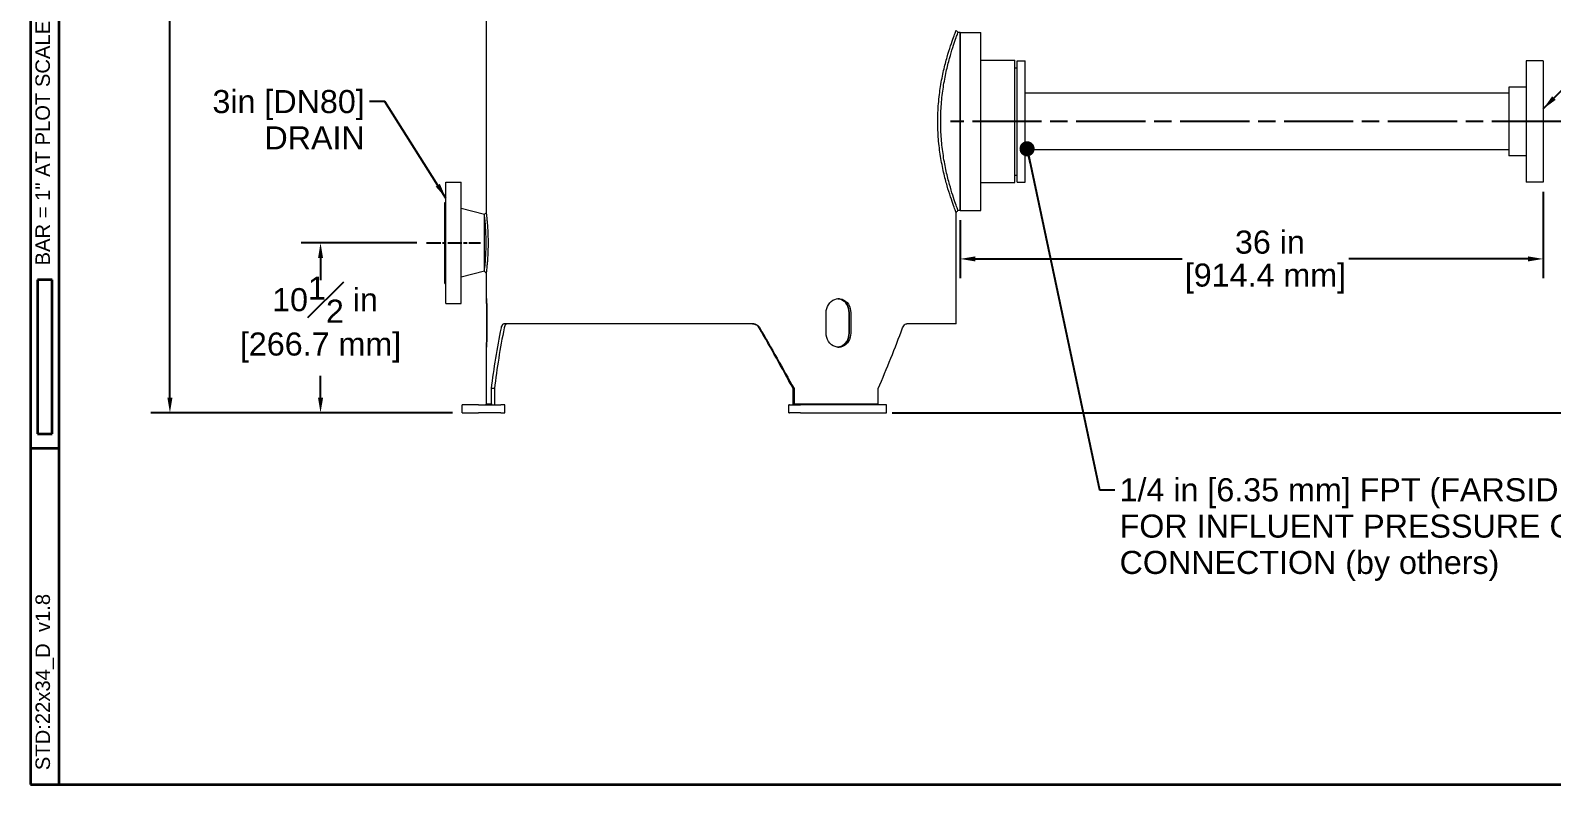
# Model space of a CAD drawing. Header units: inches. Extents: x 12 to 318, y 5 to 204.
# Drawn here: x 11.9 to 105.8, y 4.7 to 51.3 of the extents above; entities that cross this region are included whole.
import ezdxf

# ---------------------------------------------------------------- set-up
doc = ezdxf.new("R2010")
doc.units = ezdxf.units.IN
doc.header["$LTSCALE"] = 9.5
doc.header["$MEASUREMENT"] = 0
doc.linetypes.add('CHAIN', pattern=[0.7087, 0.4724, -0.0591, 0.1181, -0.0591])
doc.layers.get('0').update_dxf_attribs({"lineweight": 25})
for name, color, linetype, lineweight in [('Border', 7, 'Continuous', 35), ('Dimension', 7, 'Continuous', 25), ('Symbol (ANSI)', 7, 'Continuous', 25), ('Visible', 7, 'Continuous', 18)]:
    doc.layers.add(name, color=color, linetype=linetype, lineweight=lineweight)
doc.layers.add('Centerline', color=5, linetype='CHAIN', lineweight=25, true_color=0x0000ff)
doc.styles.add('MEMCOR Medium', font='arial.ttf')
doc.styles.add('Standard A-B-C', font='arial.ttf')
doc.styles.add('Standard D-E', font='arial.ttf')
doc.dimstyles.new('Default (ANSI)$7', dxfattribs={"dimscale": 9.5, "dimtxt": 0.15, "dimasz": 0.098425, "dimexe": 0.125, "dimexo": 0.0625, "dimgap": 0.031496, "dimtad": 0, "dimtih": 1, "dimtoh": 1, "dimdec": 4, "dimzin": 3, "dimdsep": 46, "dimlunit": 5, "dimtxsty": 'MEMCOR Medium', "dimcen": 0.09, "dimdle": 0.393701, "dimclrd": 256, "dimclre": 256, "dimclrt": 256, "dimadec": 0, "dimazin": 1, "dimtfac": 0.8, "dimtofl": 0, "dimtmove": 0, "dimatfit": 3, "dimfxl": 1, "dimfrac": 1, "dimtolj": 1, "dimtzin": 4, "dimlwd": -1, "dimlwe": -1, "dimarcsym": 0})
doc.dimstyles.new('in [mm] D-E NeptuneBenson', dxfattribs={"dimscale": 9.5, "dimtxt": 0.15, "dimasz": 0.098425, "dimexe": 0.125, "dimexo": 0.063, "dimgap": 0.031496, "dimtad": 0, "dimtih": 1, "dimtoh": 1, "dimdec": 4, "dimzin": 3, "dimdsep": 46, "dimlunit": 5, "dimtxsty": 'Standard D-E', "dimcen": 0.09, "dimdle": 0.393701, "dimclrd": 256, "dimclre": 256, "dimclrt": 256, "dimadec": 1, "dimazin": 1, "dimtfac": 1, "dimtofl": 0, "dimtmove": 0, "dimatfit": 3, "dimfxl": 1, "dimfrac": 1, "dimtolj": 1, "dimtzin": 4, "dimlwd": -1, "dimlwe": -1, "dimarcsym": 0})

# ---------------------------------------------------------------- blocks, each defined once
blk = doc.blocks.new('Borders 22x34_D')
at = {"layer": 'Border'}
for p, q in [((1.25, 21.5), (1.25, 0.5)), ((1.4375, 0.5), (1.4375, 21.3125)), ((1.3906, 3.7812), (1.2969, 3.7812)), ((1.2969, 3.7812), (1.2969, 2.7812)), ((1.3906, 2.7812), (1.3906, 3.7812)), ((1.2969, 2.7812), (1.3906, 2.7812)), ((1.25, 2.6875), (1.4375, 2.6875)), ((1.25, 0.5), (33.5, 0.5)), ((1.25, 0.5), (7.8115, 0.5))]:
    blk.add_line(p, q, dxfattribs=at)
at = {"layer": 'Border', "char_height": 0.094, "attachment_point": 4, "rotation": 90, "style": 'Standard A-B-C'}
for s, insert in [('\\fArial|b0|i0;{\\H0.0940;BAR = 1" AT PLOT SCALE    Doc Group:   Doc Type: }', (1.3437, 3.875)), ('\\fArial|b0|i0;{\\H0.0940;STD:22x34_D  v1.8}', (1.3437, 0.5937))]:
    blk.add_mtext(s, dxfattribs=dict(at, insert=insert))
blk = doc.blocks.new('*D21')
at = {"layer": 'Defpoints', "color": 0, "transparency": 16777216}
for p in [(29.788, 38.206), (36.34, 38.206), (38.531, 27.706)]:
    blk.add_point(p, dxfattribs=at)
at = {"layer": 'Dimension', "transparency": 16777216}
for p, q in [((35.741, 38.206), (28.601, 38.206)), ((29.788, 37.271), (29.788, 35.911)), ((29.788, 28.641), (29.788, 30.002)), ((37.932, 27.706), (28.601, 27.706))]:
    blk.add_line(p, q, dxfattribs=at)
for points in [[(29.633, 37.271), (29.944, 37.271), (29.788, 38.206)], [(29.633, 28.641), (29.944, 28.641), (29.788, 27.706)]]:
    blk.add_solid(points, dxfattribs=at)
at = {"layer": 'Dimension', "transparency": 16777216, "char_height": 1.425, "attachment_point": 5, "style": 'Standard D-E'}
for s, insert in [('\\A1; 10{\\H1x;\\S1#2;} in', (29.788, 34.699)), ('\\A1;[266.7 mm]', (29.788, 31.744))]:
    blk.add_mtext(s, dxfattribs=dict(at, insert=insert))
blk = doc.blocks.new('*D22')
at = {"layer": 'Defpoints', "color": 0, "transparency": 16777216}
for p in [(106.374, 45.706), (112.557, 45.706), (64.486, 27.706)]:
    blk.add_point(p, dxfattribs=at)
at = {"layer": 'Dimension', "transparency": 16777216}
for p, q in [((106.973, 45.706), (113.745, 45.706)), ((112.557, 44.771), (112.557, 38.946)), ((112.557, 28.641), (112.557, 34.467)), ((65.085, 27.706), (113.745, 27.706))]:
    blk.add_line(p, q, dxfattribs=at)
for points in [[(112.402, 44.771), (112.713, 44.771), (112.557, 45.706)], [(112.402, 28.641), (112.713, 28.641), (112.557, 27.706)]]:
    blk.add_solid(points, dxfattribs=at)
at = {"layer": 'Dimension', "transparency": 16777216, "char_height": 1.425, "attachment_point": 5, "style": 'Standard D-E'}
for s, insert in [('\\A1; 18 in', (112.557, 37.733)), ('\\A1;[457.2 mm]', (112.557, 35.494))]:
    blk.add_mtext(s, dxfattribs=dict(at, insert=insert))
blk = doc.blocks.new('*D23')
at = {"layer": 'Defpoints', "color": 0, "transparency": 16777216}
for p in [(105.28, 41.956), (69.28, 40.206), (69.28, 37.216)]:
    blk.add_point(p, dxfattribs=at)
at = {"layer": 'Dimension', "transparency": 16777216}
for p, q in [((105.28, 41.358), (105.28, 36.029)), ((69.28, 39.608), (69.28, 36.029)), ((70.215, 37.216), (82.983, 37.216)), ((104.345, 37.216), (93.275, 37.216))]:
    blk.add_line(p, q, dxfattribs=at)
for points in [[(70.215, 37.372), (70.215, 37.06), (69.28, 37.216)], [(104.345, 37.372), (104.345, 37.06), (105.28, 37.216)]]:
    blk.add_solid(points, dxfattribs=at)
at = {"layer": 'Dimension', "transparency": 16777216, "char_height": 1.425, "attachment_point": 5, "style": 'Standard D-E'}
for s, insert in [('\\A1; 36 in', (88.129, 38.243)), ('\\A1;[914.4 mm]', (88.129, 36.004))]:
    blk.add_mtext(s, dxfattribs=dict(at, insert=insert))
blk = doc.blocks.new('*D25')
at = {"layer": 'Defpoints', "color": 0, "transparency": 16777216}
for p in [(20.489, 91.536), (38.125, 91.536), (38.531, 27.706)]:
    blk.add_point(p, dxfattribs=at)
at = {"layer": 'Dimension', "transparency": 16777216}
for p, q in [((37.526, 91.536), (19.301, 91.536)), ((20.489, 90.601), (20.489, 62.601)), ((20.489, 28.641), (20.489, 56.641)), ((37.932, 27.706), (19.301, 27.706))]:
    blk.add_line(p, q, dxfattribs=at)
for points in [[(20.333, 90.601), (20.644, 90.601), (20.489, 91.536)], [(20.333, 28.641), (20.644, 28.641), (20.489, 27.706)]]:
    blk.add_solid(points, dxfattribs=at)
at = {"layer": 'Dimension', "transparency": 16777216, "char_height": 1.425, "attachment_point": 5, "style": 'Standard D-E'}
for s, insert in [('\\A1; 63{\\H1x;\\S13#16;} in', (20.489, 61.389)), ('\\A1;[1621.3 mm]', (20.489, 58.409))]:
    blk.add_mtext(s, dxfattribs=dict(at, insert=insert))

msp = doc.modelspace()

# ---------------------------------------------------------------- linework, layer by layer
at = {"layer": 'Centerline', "ltscale": 0.952448}
msp.add_line((106.374311, 45.706313), (68.687311, 45.706313), dxfattribs=at)
at = {"layer": 'Centerline', "ltscale": 0.193749}
msp.add_line((36.339811, 38.206313), (39.654811, 38.206313), dxfattribs=at)
at = {"layer": 'Visible'}
for p, q in [((40.029811, 40.080891), (40.029811, 82.316313)), ((69.279811, 51.206313), (69.150838, 51.206313)), ((69.279811, 51.206313), (69.279811, 40.206313)), ((69.279811, 40.206313), (69.279811, 51.206313)), ((69.279811, 51.206313), (70.561061, 51.206313)), ((70.561061, 40.206313), (70.561061, 51.206313)), ((70.561061, 49.487563), (72.654811, 49.487563)), ((72.654811, 41.925063), (72.654811, 49.487563)), ((72.654811, 49.018813), (72.797311, 49.018813)), ((72.797311, 41.961813), (72.797311, 49.450813)), ((72.797311, 49.450813), (73.297311, 49.450813)), ((73.297311, 41.961813), (73.297311, 49.450813)), ((104.217311, 49.456313), (104.217311, 41.956313)), ((105.279811, 49.456313), (104.217311, 49.456313)), ((105.279811, 49.456313), (105.279811, 41.956313)), ((103.154811, 47.456313), (73.297311, 47.456313)), ((103.154811, 47.831313), (103.154811, 43.581313)), ((104.217311, 47.831313), (103.154811, 47.831313)), ((103.154811, 43.956313), (73.297311, 43.956313)), ((104.217311, 43.581313), (103.154811, 43.581313)), ((72.654811, 42.393813), (72.797311, 42.393813)), ((37.527311, 34.456313), (37.527311, 41.956313)), ((37.527311, 41.956313), (38.467311, 41.956313)), ((38.467311, 34.456313), (38.467311, 41.956313)), ((70.561061, 41.925063), (72.654811, 41.925063)), ((72.797311, 41.961813), (73.297311, 41.961813)), ((105.279811, 41.956313), (104.217311, 41.956313)), ((37.467311, 35.706313), (37.467311, 40.706313)), ((37.467311, 40.706313), (37.527311, 40.706313)), ((39.9052, 39.95973), (38.467311, 40.331313)), ((39.918422, 36.570482), (39.918422, 39.842144)), ((69.029811, 33.206313), (69.029811, 40.085396)), ((69.279811, 40.206313), (69.150838, 40.206313)), ((69.279811, 40.206313), (70.561061, 40.206313)), ((37.467311, 35.706313), (37.527311, 35.706313)), ((39.9052, 36.452896), (38.467311, 36.081313)), ((40.029811, 34.761313), (40.029811, 36.331736)), ((37.527311, 34.456313), (38.467311, 34.456313)), ((40.056517, 32.636313), (40.056517, 33.886313)), ((40.056575, 33.886313), (40.056575, 32.636313)), ((61.001637, 32.636313), (61.001637, 33.886313)), ((62.422106, 33.886313), (62.422106, 32.636313)), ((62.422831, 32.636313), (62.422831, 33.886313)), ((62.526233, 33.886313), (62.526233, 32.636313)), ((56.478852, 33.206313), (41.110964, 33.206313)), ((69.029811, 33.206313), (65.995148, 33.206313)), ((40.029811, 28.256313), (40.029811, 31.761313)), ((40.343153, 28.206313), (40.343153, 29.206313)), ((40.526601, 29.206313), (40.343153, 29.206313)), ((40.526601, 29.206313), (40.526601, 28.206313)), ((58.965445, 29.206313), (58.965445, 28.206313)), ((58.966271, 29.206313), (59.02439, 29.206313)), ((58.966271, 28.206313), (58.966271, 29.206313)), ((59.02439, 29.206313), (59.02439, 28.206313)), ((64.217072, 28.25048), (64.217072, 29.206313)), ((38.808155, 28.206313), (38.530687, 28.206313)), ((38.530687, 27.706313), (38.530687, 28.206313)), ((39.538688, 28.206313), (38.808155, 28.206313)), ((39.538688, 28.206313), (40.910687, 28.206313)), ((40.029811, 28.256313), (39.979811, 28.206313)), ((40.029811, 28.256313), (40.341373, 28.256313)), ((40.292448, 28.206313), (40.341373, 28.256313)), ((40.341373, 28.256313), (40.341373, 28.206313)), ((41.160687, 28.206313), (40.910687, 28.206313)), ((41.160687, 27.706313), (41.160687, 28.206313)), ((58.741296, 28.206313), (58.707803, 28.206313)), ((58.707803, 27.706313), (58.707803, 28.206313)), ((58.741296, 28.206313), (59.023659, 28.206313)), ((59.02439, 28.206313), (59.023659, 28.206313)), ((59.024865, 28.206313), (59.02439, 28.206313)), ((59.024865, 28.206313), (59.427296, 28.206313)), ((59.034881, 28.256313), (59.050416, 28.206313)), ((59.034881, 28.206313), (59.034881, 28.256313)), ((59.034881, 28.256313), (64.213177, 28.256313)), ((60.295057, 28.206313), (59.427296, 28.206313)), ((64.486219, 28.206313), (60.295057, 28.206313)), ((64.246568, 28.206313), (64.213177, 28.256313)), ((64.723929, 28.206313), (64.486219, 28.206313)), ((64.723929, 27.706313), (64.723929, 28.206313)), ((38.530687, 27.706313), (38.808155, 27.706313)), ((38.808155, 27.706313), (39.538688, 27.706313)), ((40.910687, 27.706313), (39.538688, 27.706313)), ((40.910687, 27.706313), (41.160687, 27.706313)), ((58.707803, 27.706313), (58.741296, 27.706313)), ((59.427296, 27.706313), (58.741296, 27.706313)), ((59.427296, 27.706313), (60.295057, 27.706313)), ((60.295057, 27.706313), (64.486219, 27.706313)), ((64.486219, 27.706313), (64.723929, 27.706313))]:
    msp.add_line(p, q, dxfattribs=at)
for points, knots in [([(67.99896, 47.36845), (68.019878, 47.537503), (68.043565, 47.704377), (68.124799, 48.213263), (68.190603, 48.543589), (68.330213, 49.153627), (68.403878, 49.433344), (68.544936, 49.928241), (68.617445, 50.160959), (68.75289, 50.572361), (68.815709, 50.751075), (68.919937, 51.039086), (68.961354, 51.14861), (69.016308, 51.292704), (69.029811, 51.32723), (69.029811, 51.32723)], [-82.889839902, -82.889839902, -82.889839902, -82.889839902, -81.603518016, -81.603518016, -78.882118746, -78.882118746, -76.160719477, -76.160719477, -73.441723961, -73.441723961, -70.722728446, -70.722728446, -68.003732931, -68.003732931, -65.284737416, -65.284737416, -65.284737416, -65.284737416]), ([(68.171973, 47.31384), (68.192253, 47.485477), (68.215372, 47.654889), (68.293069, 48.158759), (68.355315, 48.482083), (68.487469, 49.079232), (68.557246, 49.353059), (68.690934, 49.837554), (68.759683, 50.065354), (68.888137, 50.467984), (68.94773, 50.642846), (69.046609, 50.924587), (69.085902, 51.031691), (69.138033, 51.172574), (69.150838, 51.206313), (69.150838, 51.206313)], [4.017791841, 4.017791841, 4.017791841, 4.017791841, 5.321587972, 5.321587972, 7.982381958, 7.982381958, 10.643175944, 10.643175944, 13.301904932, 13.301904932, 15.96063392, 15.96063392, 18.619362908, 18.619362908, 21.278091896, 21.278091896, 21.278091896, 21.278091896]), ([(67.89601, 45.706313), (67.89601, 46.063452), (67.910728, 46.431409), (67.955989, 46.988384), (67.975744, 47.179777), (67.99896, 47.36845)], [0, 0, 0, 0, 2.721399269, 2.721399269, 4.156476653, 4.156476653, 4.156476653, 4.156476653]), ([(68.07693, 45.706313), (68.07693, 46.055499), (68.09081, 46.415355), (68.133057, 46.954013), (68.150975, 47.135133), (68.171973, 47.31384)], [85.112367586, 85.112367586, 85.112367586, 85.112367586, 87.773161572, 87.773161572, 89.130159427, 89.130159427, 89.130159427, 89.130159427]), ([(69.029811, 40.085396), (69.029811, 40.085396), (69.016308, 40.119923), (68.961354, 40.264016), (68.919937, 40.373541), (68.815709, 40.661551), (68.75289, 40.840266), (68.617445, 41.251667), (68.544936, 41.484386), (68.403878, 41.979282), (68.330213, 42.258999), (68.190603, 42.869037), (68.124799, 43.199364), (68.014476, 43.890471), (67.969996, 44.251873), (67.910728, 44.981218), (67.89601, 45.349174), (67.89601, 45.706313)], [-21.761579139, -21.761579139, -21.761579139, -21.761579139, -19.042583623, -19.042583623, -16.323588108, -16.323588108, -13.604592593, -13.604592593, -10.885597078, -10.885597078, -8.164197808, -8.164197808, -5.442798539, -5.442798539, -2.721399269, -2.721399269, 0, 0, 0, 0]), ([(69.150838, 40.206313), (69.150838, 40.206313), (69.138033, 40.240052), (69.085902, 40.380935), (69.046609, 40.488039), (68.94773, 40.76978), (68.888137, 40.944642), (68.759683, 41.347273), (68.690934, 41.575072), (68.557246, 42.059568), (68.487469, 42.333395), (68.355315, 42.930543), (68.293069, 43.253868), (68.188778, 43.930202), (68.146766, 44.283816), (68.09081, 44.997272), (68.07693, 45.357128), (68.07693, 45.706313)], [63.834275689, 63.834275689, 63.834275689, 63.834275689, 66.493004678, 66.493004678, 69.151733666, 69.151733666, 71.810462654, 71.810462654, 74.469191642, 74.469191642, 77.129985628, 77.129985628, 79.790779614, 79.790779614, 82.4515736, 82.4515736, 85.112367586, 85.112367586, 85.112367586, 85.112367586]), ([(39.918422, 39.842144), (39.914454, 39.878683), (39.911262, 39.906921), (39.906463, 39.948973), (39.9052, 39.95973), (39.9052, 39.95973)], [-21.555040944, -21.555040944, -21.555040944, -21.555040944, -20.834811729, -20.834811729, -20.000025539, -20.000025539, -20.000025539, -20.000025539]), ([(39.918422, 36.570482), (39.91911, 36.576631), (39.919821, 36.58302), (39.925497, 36.63431), (39.931451, 36.689917), (39.944235, 36.818382), (39.951054, 36.891249), (39.964238, 37.046505), (39.971066, 37.134215), (39.983885, 37.32524), (39.989863, 37.428549), (39.999799, 37.6441), (40.003755, 37.756514), (40.008998, 37.98263), (40.010281, 38.096333), (40.010281, 38.316294), (40.008998, 38.429997), (40.003755, 38.656112), (39.999799, 38.768527), (39.989863, 38.984077), (39.983885, 39.087387), (39.971066, 39.278411), (39.964238, 39.366122), (39.951054, 39.521378), (39.944235, 39.594244), (39.931451, 39.722709), (39.925497, 39.778316), (39.919821, 39.829607), (39.91911, 39.835996), (39.918422, 39.842144)], [-18.561389717, -18.561389717, -18.561389717, -18.561389717, -18.437078693, -18.437078693, -17.599032865, -17.599032865, -16.760987036, -16.760987036, -15.922935335, -15.922935335, -15.084883635, -15.084883635, -14.246831934, -14.246831934, -13.408780233, -13.408780233, -12.570728533, -12.570728533, -11.732676832, -11.732676832, -10.894625131, -10.894625131, -10.05657343, -10.05657343, -9.218527602, -9.218527602, -8.380481773, -8.380481773, -8.25617075, -8.25617075, -8.25617075, -8.25617075]), ([(40.044896, 39.960388), (40.04043, 39.997297), (40.036825, 40.025946), (40.031285, 40.069602), (40.029811, 40.080891), (40.029811, 40.080891)], [19.898447157, 19.898447157, 19.898447157, 19.898447157, 20.650847634, 20.650847634, 21.548706092, 21.548706092, 21.548706092, 21.548706092]), ([(40.044896, 36.452238), (40.045762, 36.459384), (40.046658, 36.46683), (40.053306, 36.522429), (40.060198, 36.581995), (40.074998, 36.719598), (40.082892, 36.797644), (40.098157, 36.963931), (40.106064, 37.057873), (40.120911, 37.262477), (40.127837, 37.373133), (40.139348, 37.604022), (40.143932, 37.724441), (40.150008, 37.966671), (40.151495, 38.088483), (40.151495, 38.324144), (40.150008, 38.445956), (40.143932, 38.688185), (40.139348, 38.808605), (40.127837, 39.039493), (40.120911, 39.15015), (40.106064, 39.354753), (40.098157, 39.448696), (40.082892, 39.614982), (40.074998, 39.693028), (40.060198, 39.830632), (40.053306, 39.890198), (40.046658, 39.945797), (40.045762, 39.953243), (40.044896, 39.960388)], [8.833161022, 8.833161022, 8.833161022, 8.833161022, 8.978618947, 8.978618947, 9.876477405, 9.876477405, 10.774335864, 10.774335864, 11.672202913, 11.672202913, 12.570069963, 12.570069963, 13.467937012, 13.467937012, 14.365804062, 14.365804062, 15.263671111, 15.263671111, 16.161538161, 16.161538161, 17.05940521, 17.05940521, 17.95727226, 17.95727226, 18.855130718, 18.855130718, 19.752989176, 19.752989176, 19.898447157, 19.898447157, 19.898447157, 19.898447157]), ([(39.9052, 36.452896), (39.9052, 36.452896), (39.906474, 36.463739), (39.91129, 36.505953), (39.914471, 36.534103), (39.918422, 36.570482)], [-6.666689871, -6.666689871, -6.666689871, -6.666689871, -5.828584372, -5.828584372, -5.111283927, -5.111283927, -5.111283927, -5.111283927]), ([(40.029811, 36.331736), (40.029811, 36.331736), (40.031285, 36.343024), (40.036825, 36.386681), (40.04043, 36.41533), (40.044896, 36.452238)], [7.182902031, 7.182902031, 7.182902031, 7.182902031, 8.080760489, 8.080760489, 8.833161022, 8.833161022, 8.833161022, 8.833161022]), ([(40.056517, 33.886313), (40.056517, 34.064992), (40.052817, 34.24326), (40.047684, 34.389446), (40.042387, 34.540316), (40.035956, 34.6562), (40.032543, 34.715245), (40.029238, 34.772424), (40.028989, 34.776126), (40.031952, 34.725693), (40.03506, 34.67279), (40.041485, 34.560428), (40.046979, 34.41043), (40.052473, 34.260433), (40.056575, 34.073633), (40.056575, 33.886313)], [0, 0, 0, 0, 0.61261454, 0.61261454, 0.61261454, 1.244859069, 1.244859069, 1.244859069, 1.857111889, 1.857111889, 1.857111889, 2.499352271, 2.499352271, 2.499352271, 3.141592654, 3.141592654, 3.141592654, 3.141592654]), ([(61.001637, 33.886313), (61.001637, 34.064992), (61.052533, 34.24326), (61.144554, 34.389446), (61.239523, 34.540316), (61.377739, 34.6562), (61.531708, 34.715245), (61.680808, 34.772424), (61.84381, 34.776126), (61.991642, 34.725693), (62.146714, 34.67279), (62.284326, 34.560428), (62.379278, 34.41043), (62.474229, 34.260433), (62.526233, 34.073633), (62.526233, 33.886313)], [0, 0, 0, 0, 0.61261454, 0.61261454, 0.61261454, 1.244859069, 1.244859069, 1.244859069, 1.857111889, 1.857111889, 1.857111889, 2.499352271, 2.499352271, 2.499352271, 3.141592654, 3.141592654, 3.141592654, 3.141592654]), ([(61.729673, 34.759336), (61.786005, 34.755316), (61.84173, 34.743995), (61.895418, 34.725343), (62.048251, 34.672245), (62.183821, 34.559847), (62.277355, 34.409935), (62.370889, 34.260023), (62.422106, 34.073427), (62.422106, 33.886313)], [1.633164312, 1.633164312, 1.633164312, 1.633164312, 1.858524886, 1.858524886, 1.858524886, 2.50005877, 2.50005877, 2.50005877, 3.141592654, 3.141592654, 3.141592654, 3.141592654]), ([(62.422831, 33.886313), (62.422831, 34.065491), (62.375979, 34.244251), (62.289765, 34.390668), (62.201096, 34.541255), (62.07096, 34.656822), (61.922386, 34.715604), (61.860591, 34.740052), (61.795724, 34.754645), (61.73004, 34.759333)], [-3.141592654, -3.141592654, -3.141592654, -3.141592654, -2.527269078, -2.527269078, -2.527269078, -1.895451809, -1.895451809, -1.895451809, -1.632667888, -1.632667888, -1.632667888, -1.632667888]), ([(40.951919, 32.956313), (40.972769, 33.058561), (41.007219, 33.138649), (41.048485, 33.177889), (41.068221, 33.196657), (41.08943, 33.206313), (41.110964, 33.206313)], [0.523598776, 0.523598776, 0.523598776, 0.523598776, 1.231988779, 1.231988779, 1.231988779, 1.570796327, 1.570796327, 1.570796327, 1.570796327]), ([(41.284484, 33.206313), (41.240005, 33.206313), (41.197228, 33.162758), (41.165339, 33.085827), (41.150126, 33.049127), (41.137321, 33.005131), (41.127495, 32.956313)], [-1.570796327, -1.570796327, -1.570796327, -1.570796327, -0.861817447, -0.861817447, -0.861817447, -0.523598776, -0.523598776, -0.523598776, -0.523598776]), ([(56.452788, 33.206313), (56.569114, 33.206313), (56.684736, 33.162758), (56.772738, 33.085827), (56.814719, 33.049127), (56.850514, 33.005131), (56.878135, 32.956313)], [-1.570796327, -1.570796327, -1.570796327, -1.570796327, -0.861817447, -0.861817447, -0.861817447, -0.523598776, -0.523598776, -0.523598776, -0.523598776]), ([(56.878992, 32.956313), (56.821093, 33.058646), (56.726397, 33.138779), (56.61684, 33.177987), (56.564576, 33.196691), (56.509142, 33.206313), (56.453649, 33.206313)], [0, 0, 0, 0, 0.70897888, 0.70897888, 0.70897888, 1.047197551, 1.047197551, 1.047197551, 1.047197551]), ([(56.478852, 33.206313), (56.596603, 33.206313), (56.713644, 33.162833), (56.802768, 33.086018), (56.845395, 33.04928), (56.881736, 33.005216), (56.909768, 32.956313)], [-1.047197551, -1.047197551, -1.047197551, -1.047197551, -0.338807547, -0.338807547, -0.338807547, 0, 0, 0, 0]), ([(65.723209, 32.956313), (65.760977, 33.058561), (65.822367, 33.138649), (65.891995, 33.177889), (65.925297, 33.196657), (65.960356, 33.206313), (65.995148, 33.206313)], [0.523598776, 0.523598776, 0.523598776, 0.523598776, 1.231988779, 1.231988779, 1.231988779, 1.570796327, 1.570796327, 1.570796327, 1.570796327]), ([(40.056575, 32.636313), (40.056575, 32.457634), (40.052872, 32.279367), (40.047732, 32.133181), (40.042428, 31.982311), (40.035987, 31.866427), (40.032562, 31.807381), (40.029245, 31.750202), (40.028984, 31.746501), (40.031935, 31.796934), (40.035031, 31.849837), (40.041446, 31.962198), (40.046932, 32.112196), (40.052418, 32.262194), (40.056517, 32.448993), (40.056517, 32.636313)], [0, 0, 0, 0, 0.61261454, 0.61261454, 0.61261454, 1.244859069, 1.244859069, 1.244859069, 1.857111889, 1.857111889, 1.857111889, 2.499352271, 2.499352271, 2.499352271, 3.141592654, 3.141592654, 3.141592654, 3.141592654]), ([(62.526233, 32.636313), (62.526233, 32.457634), (62.479037, 32.279367), (62.392151, 32.133181), (62.302481, 31.982311), (62.170698, 31.866427), (62.020148, 31.807381), (61.874358, 31.750202), (61.71161, 31.746501), (61.560822, 31.796934), (61.402649, 31.849837), (61.258619, 31.962198), (61.15818, 32.112196), (61.05774, 32.262194), (61.001637, 32.448993), (61.001637, 32.636313)], [0, 0, 0, 0, 0.61261454, 0.61261454, 0.61261454, 1.244859069, 1.244859069, 1.244859069, 1.857111889, 1.857111889, 1.857111889, 2.499352271, 2.499352271, 2.499352271, 3.141592654, 3.141592654, 3.141592654, 3.141592654]), ([(62.422106, 32.636313), (62.422106, 32.457136), (62.375252, 32.278376), (62.289034, 32.131958), (62.200362, 31.981371), (62.070222, 31.865805), (61.921642, 31.807023), (61.859962, 31.78262), (61.79522, 31.768037), (61.729661, 31.76332)], [0, 0, 0, 0, 0.614323575, 0.614323575, 0.614323575, 1.246140845, 1.246140845, 1.246140845, 1.508428341, 1.508428341, 1.508428341, 1.508428341]), ([(61.730052, 31.763264), (61.786508, 31.76726), (61.842359, 31.77859), (61.896163, 31.797284), (62.04899, 31.850382), (62.184555, 31.962779), (62.278085, 32.112691), (62.371616, 32.262603), (62.422831, 32.449199), (62.422831, 32.636313)], [-1.508924766, -1.508924766, -1.508924766, -1.508924766, -1.283067767, -1.283067767, -1.283067767, -0.641533884, -0.641533884, -0.641533884, 0, 0, 0, 0])]:
    msp.add_open_spline(points, degree=3, knots=knots, dxfattribs=at)
for points in [[(69.029811, 51.32723), (69.070148, 51.28692), (69.1105, 51.246623), (69.150838, 51.206313)], [(39.9052, 39.95973), (39.946733, 40.00012), (39.988277, 40.0405), (40.029811, 40.080891)], [(69.150838, 40.206313), (69.1105, 40.166003), (69.070148, 40.125706), (69.029811, 40.085396)], [(40.029811, 36.331736), (39.988277, 36.372126), (39.946733, 36.412506), (39.9052, 36.452896)], [(40.343153, 29.206313), (40.49334, 30.456313), (40.697026, 31.706313), (40.951919, 32.956313)], [(41.127495, 32.956313), (40.875898, 31.706313), (40.674846, 30.456313), (40.526601, 29.206313)], [(56.878135, 32.956313), (57.585387, 31.706313), (58.283777, 30.456313), (58.965445, 29.206313)], [(58.966271, 29.206313), (58.284616, 30.456313), (57.586237, 31.706313), (56.878992, 32.956313)], [(56.909768, 32.956313), (57.626277, 31.706313), (58.333806, 30.456313), (59.02439, 29.206313)], [(64.217072, 29.206313), (64.757545, 30.456313), (65.261481, 31.706313), (65.723209, 32.956313)]]:
    msp.add_open_spline(points, degree=3, dxfattribs=at)

# ---------------------------------------------------------------- block references
at = {"xscale": 9.5, "yscale": 9.5, "zscale": 9.5}
msp.add_blockref('Borders 22x34_D', (0, 0), dxfattribs=at)

# ---------------------------------------------------------------- texts
at = {"layer": 'Symbol (ANSI)', "char_height": 1.42500005, "line_spacing_factor": 0.944221, "style": 'MEMCOR Medium'}
for s, insert, width, attachment_point in [('\\fArial|b0|i0;3in [DN80]\\P\\fArial|b0|i0;DRAIN', (32.517855, 47.64611), 9.40369734, 3), ('\\fArial|b0|i0;1/4 in [6.35 mm] FPT (FARSIDE) \\P\\fArial|b0|i0;FOR INFLUENT PRESSURE GAUGE \\P\\fArial|b0|i0;CONNECTION (by others)', (79.123673, 23.66983), 34.29775445, 1)]:
    msp.add_mtext(s, dxfattribs=dict(at, insert=insert, width=width, attachment_point=attachment_point))

# ---------------------------------------------------------------- dimensions: what is measured, and where the dimension line sits
at = {"layer": 'Dimension'}
for base, p1, p2, angle, text, override, picture, middle in [((20.488659, 91.536313), (38.530687, 27.706313), (38.124811, 91.536313), 90, ' <> in\\X[1621.3 mm]', {"dimgap": 0.031496, "dimdec": 4, "dimpost": '', "dimtol": 0, "dimlim": 0, "dimtp": 0, "dimtm": 0, "dimtdec": 2, "dimatfit": 1}, '*D25', (20.488659, 59.621313)), ((112.557431, 45.706313), (64.486219, 27.706313), (106.374311, 45.706313), 90, ' <> in\\X[457.2 mm]', {"dimgap": 0.031496, "dimdec": 4, "dimpost": '', "dimtol": 0, "dimlim": 0, "dimtp": 0, "dimtm": 0, "dimtdec": 2, "dimatfit": 1}, '*D22', (112.557431, 36.706313)), ((69.279811, 37.216156), (105.279811, 41.956313), (69.279811, 40.206313), 180, ' <> in\\X[914.4 mm]', {"dimgap": 0.031496, "dimtih": 0, "dimtoh": 0, "dimdec": 4, "dimpost": '', "dimtol": 0, "dimlim": 0, "dimtp": 0, "dimtm": 0, "dimtdec": 2, "dimatfit": 1}, '*D23', (88.129148, 37.216156)), ((29.78835, 38.206313), (38.530687, 27.706313), (36.339811, 38.206313), 90, ' <> in\\X[266.7 mm]', {"dimgap": 0.031496, "dimdec": 4, "dimpost": '', "dimtol": 0, "dimlim": 0, "dimtp": 0, "dimtm": 0, "dimtdec": 2, "dimatfit": 1}, '*D21', (29.78835, 32.956313))]:
    dim = msp.add_linear_dim(base=base, p1=p1, p2=p2, angle=angle, text=text, dimstyle='in [mm] D-E NeptuneBenson', override=override, dxfattribs=at)
    dim.commit()
    dim.dimension.update_dxf_attribs({"geometry": picture, "text_midpoint": middle, "dimtype": 160})

# ---------------------------------------------------------------- leaders
at = {"layer": 'Symbol (ANSI)', "annotation_type": 0, "has_hookline": 1}
for points, override, hookline_direction, text_width in [([(105.279811, 46.480058), (111.20151, 52.478725), (102.580036, 57.428426), (101.644997, 57.428426)], {"dimtad": 0}, 1, 26.167122), ([(37.527311, 40.976865), (33.752107, 46.93361), (32.817067, 46.93361)], {"dimtad": 0}, 1, 9.192514), ([(73.410742, 44.016425), (77.889422, 22.95733), (78.824461, 22.95733)], {"dimasz": 0.098425, "dimtad": 0, "dimldrblk": 'Dot'}, 0, 33.466116)]:
    msp.add_leader(points, dimstyle='Default (ANSI)$7', override=override, dxfattribs=dict(at, hookline_direction=hookline_direction, text_width=text_width))

doc.saveas('drawing.dxf')
